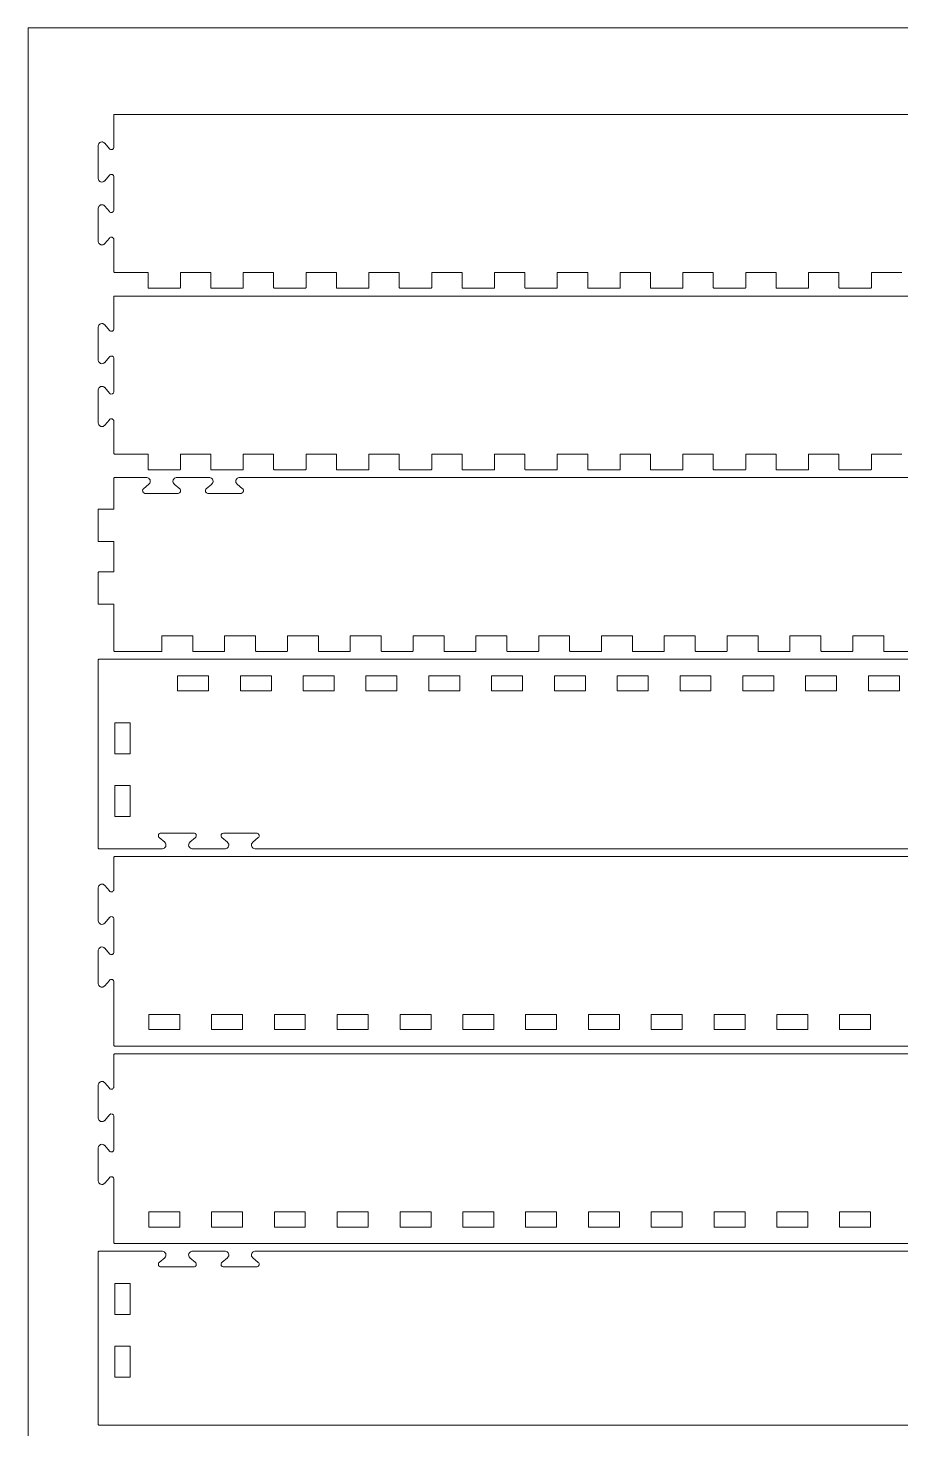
# Model space of a CAD drawing. Header units: millimetres. Extents: x -311 to 454, y -467 to 466.
# Drawn here: x -245.9 to -79.2, y 145 to 412.6 of the extents above; entities that cross this region are included whole.
import ezdxf

# ---------------------------------------------------------------- set-up
doc = ezdxf.new("R2010")
doc.units = ezdxf.units.MM
doc.header["$MEASUREMENT"] = 0
doc.layers.add('Layer 1', color=7, linetype='Continuous')

# ---------------------------------------------------------------- blocks, each defined once
blk = doc.blocks.new('block 210')
at = {"layer": 'Layer 1', "lineweight": 0}
for points in [[(-226.4, 145.72), (61.59, 145.72)], [(31.59, 178.91), (-196.4, 178.91), (-202.54, 178.91), (-202.6, 178.91), (-202.76, 178.88), (-202.92, 178.81), (-202.95, 178.79), (-202.98, 178.77), (-203.1, 178.64), (-203.19, 178.49), (-203.2, 178.45), (-203.22, 178.42), (-203.24, 178.24), (-203.23, 178.07), (-203.22, 178.03), (-203.21, 178), (-203.13, 177.84), (-203.02, 177.7), (-202.99, 177.68), (-201.94, 176.79), (-201.93, 176.78), (-201.85, 176.68), (-201.79, 176.57), (-201.78, 176.54), (-201.78, 176.52), (-201.79, 176.27), (-201.8, 176.24), (-201.81, 176.22), (-201.87, 176.11), (-201.96, 176.02), (-201.98, 176), (-202, 175.99), (-202.12, 175.94), (-202.23, 175.91), (-202.27, 175.91), (-208.54, 175.91), (-208.62, 175.91), (-208.81, 175.99), (-208.83, 176), (-208.85, 176.02), (-208.94, 176.11), (-209.01, 176.22), (-209.01, 176.24), (-209.02, 176.27), (-209.03, 176.52), (-209.03, 176.54), (-209.02, 176.57), (-208.97, 176.68), (-208.89, 176.78), (-208.87, 176.79), (-207.82, 177.68), (-207.79, 177.7), (-207.68, 177.84), (-207.6, 178), (-207.59, 178.03), (-207.58, 178.07), (-207.57, 178.24), (-207.6, 178.42), (-207.61, 178.45), (-207.62, 178.49), (-207.71, 178.64), (-207.84, 178.77), (-207.86, 178.79), (-207.89, 178.81), (-208.06, 178.88), (-208.21, 178.91), (-208.27, 178.91), (-214.54, 178.91), (-214.6, 178.91), (-214.76, 178.88), (-214.92, 178.81), (-214.95, 178.79), (-214.98, 178.77), (-215.1, 178.64), (-215.19, 178.49), (-215.2, 178.45), (-215.21, 178.42), (-215.24, 178.24), (-215.23, 178.07), (-215.22, 178.03), (-215.21, 178), (-215.14, 177.84), (-215.02, 177.7), (-214.99, 177.68), (-213.94, 176.79), (-213.93, 176.78), (-213.85, 176.68), (-213.79, 176.57), (-213.78, 176.54), (-213.78, 176.52), (-213.79, 176.27), (-213.8, 176.24), (-213.81, 176.22), (-213.87, 176.11), (-213.96, 176.02), (-213.98, 176), (-214, 175.99), (-214.12, 175.94), (-214.23, 175.91), (-214.27, 175.91), (-220.54, 175.91), (-220.58, 175.91), (-220.7, 175.94), (-220.81, 175.99), (-220.83, 176), (-220.85, 176.02), (-220.94, 176.11), (-221.01, 176.22), (-221.01, 176.24), (-221.02, 176.27), (-221.03, 176.52), (-221.03, 176.54), (-221.02, 176.57), (-220.97, 176.68), (-220.89, 176.78), (-220.86, 176.79), (-219.82, 177.68), (-219.79, 177.7), (-219.68, 177.84), (-219.6, 178), (-219.59, 178.03), (-219.58, 178.07), (-219.57, 178.24), (-219.6, 178.42), (-219.61, 178.45), (-219.62, 178.49), (-219.71, 178.64), (-219.84, 178.77), (-219.86, 178.79), (-219.89, 178.81), (-220.06, 178.88), (-220.21, 178.91), (-220.27, 178.91), (-226.4, 178.91), (-232.41, 178.91), (-232.42, 178.91), (-232.48, 178.88), (-232.51, 178.83), (-232.51, 178.81), (-232.51, 148.81), (-232.51, 145.81), (-232.51, 145.8), (-232.48, 145.74), (-232.42, 145.72), (-232.41, 145.72), (-226.4, 145.72)]]:
    blk.add_lwpolyline(points, dxfattribs=at)
blk = doc.blocks.new('block 213')
at = {"layer": 'Layer 1', "lineweight": 0}
blk.add_lwpolyline([(-229.36, 169.81), (-229.36, 172.77), (-226.44, 172.77), (-226.44, 166.85), (-229.36, 166.85), (-229.36, 169.81)], dxfattribs=at)
blk = doc.blocks.new('block 214')
at = {"layer": 'Layer 1', "lineweight": 0}
blk.add_lwpolyline([(-229.36, 157.82), (-229.36, 160.78), (-226.44, 160.78), (-226.44, 154.86), (-229.36, 154.86), (-229.36, 157.82)], dxfattribs=at)
blk = doc.blocks.new('block 215')
at = {"layer": 'Layer 1', "lineweight": 0}
blk.add_lwpolyline([(-219.91, 183.55), (-222.86, 183.55), (-222.86, 186.47), (-216.95, 186.47), (-216.95, 183.55), (-219.91, 183.55)], dxfattribs=at)
blk = doc.blocks.new('block 216')
at = {"layer": 'Layer 1', "lineweight": 0}
blk.add_lwpolyline([(-207.91, 183.55), (-210.86, 183.55), (-210.86, 186.47), (-204.94, 186.47), (-204.94, 183.55), (-207.91, 183.55)], dxfattribs=at)
blk = doc.blocks.new('block 217')
at = {"layer": 'Layer 1', "lineweight": 0}
blk.add_lwpolyline([(-195.9, 183.55), (-198.87, 183.55), (-198.87, 186.47), (-192.95, 186.47), (-192.95, 183.55), (-195.9, 183.55)], dxfattribs=at)
blk = doc.blocks.new('block 218')
at = {"layer": 'Layer 1', "lineweight": 0}
blk.add_lwpolyline([(-183.9, 183.55), (-186.86, 183.55), (-186.86, 186.47), (-180.95, 186.47), (-180.95, 183.55), (-183.9, 183.55)], dxfattribs=at)
blk = doc.blocks.new('block 219')
at = {"layer": 'Layer 1', "lineweight": 0}
blk.add_lwpolyline([(-171.91, 183.55), (-174.86, 183.55), (-174.86, 186.47), (-168.94, 186.47), (-168.94, 183.55), (-171.91, 183.55)], dxfattribs=at)
blk = doc.blocks.new('block 220')
at = {"layer": 'Layer 1', "lineweight": 0}
blk.add_lwpolyline([(-159.9, 183.55), (-162.86, 183.55), (-162.86, 186.47), (-156.94, 186.47), (-156.94, 183.55), (-159.9, 183.55)], dxfattribs=at)
blk = doc.blocks.new('block 221')
at = {"layer": 'Layer 1', "lineweight": 0}
blk.add_lwpolyline([(-147.91, 183.55), (-150.86, 183.55), (-150.86, 186.47), (-144.94, 186.47), (-144.94, 183.55), (-147.91, 183.55)], dxfattribs=at)
blk = doc.blocks.new('block 222')
at = {"layer": 'Layer 1', "lineweight": 0}
blk.add_lwpolyline([(-135.91, 183.55), (-138.87, 183.55), (-138.87, 186.47), (-132.94, 186.47), (-132.94, 183.55), (-135.91, 183.55)], dxfattribs=at)
blk = doc.blocks.new('block 223')
at = {"layer": 'Layer 1', "lineweight": 0}
blk.add_lwpolyline([(-123.9, 183.55), (-126.87, 183.55), (-126.87, 186.47), (-120.95, 186.47), (-120.95, 183.55), (-123.9, 183.55)], dxfattribs=at)
blk = doc.blocks.new('block 224')
at = {"layer": 'Layer 1', "lineweight": 0}
blk.add_lwpolyline([(-111.91, 183.55), (-114.87, 183.55), (-114.87, 186.47), (-108.95, 186.47), (-108.95, 183.55), (-111.91, 183.55)], dxfattribs=at)
blk = doc.blocks.new('block 225')
at = {"layer": 'Layer 1', "lineweight": 0}
blk.add_lwpolyline([(-99.91, 183.55), (-102.87, 183.55), (-102.87, 186.47), (-96.95, 186.47), (-96.95, 183.55), (-99.91, 183.55)], dxfattribs=at)
blk = doc.blocks.new('block 226')
at = {"layer": 'Layer 1', "lineweight": 0}
blk.add_lwpolyline([(-87.91, 183.55), (-90.87, 183.55), (-90.87, 186.47), (-84.95, 186.47), (-84.95, 183.55), (-87.91, 183.55)], dxfattribs=at)
blk = doc.blocks.new('block 240')
at = {"layer": 'Layer 1', "lineweight": 0}
for points in [[(-229.4, 180.41), (77.59, 180.41)], [(77.59, 216.61), (-229.4, 216.61), (-229.42, 216.61), (-229.48, 216.58), (-229.51, 216.53), (-229.51, 216.51), (-229.51, 210.37), (-229.51, 210.34), (-229.53, 210.22), (-229.58, 210.11), (-229.6, 210.09), (-229.61, 210.07), (-229.7, 209.98), (-229.81, 209.91), (-229.83, 209.9), (-229.86, 209.9), (-230.11, 209.89), (-230.13, 209.89), (-230.16, 209.9), (-230.27, 209.95), (-230.37, 210.03), (-230.39, 210.05), (-231.27, 211.1), (-231.29, 211.13), (-231.43, 211.24), (-231.59, 211.32), (-231.62, 211.33), (-231.66, 211.34), (-231.84, 211.35), (-232.01, 211.32), (-232.04, 211.31), (-232.08, 211.3), (-232.23, 211.21), (-232.36, 211.08), (-232.38, 211.05), (-232.4, 211.02), (-232.47, 210.86), (-232.51, 210.71), (-232.51, 210.65), (-232.51, 204.38), (-232.51, 204.32), (-232.47, 204.16), (-232.4, 204), (-232.38, 203.97), (-232.36, 203.94), (-232.23, 203.82), (-232.08, 203.73), (-232.04, 203.72), (-232.01, 203.7), (-231.84, 203.68), (-231.66, 203.69), (-231.62, 203.7), (-231.59, 203.71), (-231.43, 203.79), (-231.29, 203.9), (-231.27, 203.92), (-230.39, 204.97), (-230.37, 205), (-230.27, 205.07), (-230.16, 205.13), (-230.13, 205.14), (-230.11, 205.14), (-229.86, 205.13), (-229.83, 205.12), (-229.81, 205.11), (-229.7, 205.05), (-229.61, 204.96), (-229.6, 204.94), (-229.58, 204.92), (-229.53, 204.81), (-229.51, 204.69), (-229.51, 204.65), (-229.51, 198.37), (-229.51, 198.34), (-229.53, 198.23), (-229.58, 198.11), (-229.6, 198.09), (-229.61, 198.07), (-229.7, 197.98), (-229.81, 197.91), (-229.83, 197.91), (-229.86, 197.89), (-230.11, 197.89), (-230.13, 197.89), (-230.16, 197.9), (-230.27, 197.95), (-230.37, 198.03), (-230.39, 198.05), (-231.27, 199.1), (-231.29, 199.13), (-231.43, 199.24), (-231.59, 199.32), (-231.62, 199.33), (-231.66, 199.34), (-231.84, 199.35), (-232.01, 199.32), (-232.04, 199.31), (-232.08, 199.3), (-232.23, 199.21), (-232.36, 199.08), (-232.38, 199.06), (-232.4, 199.03), (-232.47, 198.86), (-232.51, 198.71), (-232.51, 198.65), (-232.51, 192.37), (-232.51, 192.32), (-232.47, 192.17), (-232.4, 192), (-232.38, 191.97), (-232.36, 191.94), (-232.23, 191.82), (-232.08, 191.73), (-232.04, 191.72), (-232.01, 191.71), (-231.84, 191.68), (-231.66, 191.69), (-231.62, 191.7), (-231.59, 191.71), (-231.43, 191.78), (-231.29, 191.9), (-231.27, 191.93), (-230.39, 192.97), (-230.37, 192.99), (-230.27, 193.08), (-230.16, 193.13), (-230.13, 193.14), (-230.11, 193.14), (-229.86, 193.13), (-229.83, 193.12), (-229.81, 193.11), (-229.7, 193.05), (-229.61, 192.96), (-229.6, 192.94), (-229.58, 192.92), (-229.53, 192.8), (-229.51, 192.69), (-229.51, 192.65), (-229.51, 186.51), (-229.51, 180.51), (-229.51, 180.5), (-229.48, 180.44), (-229.42, 180.41), (-229.4, 180.41)]]:
    blk.add_lwpolyline(points, dxfattribs=at)
blk = doc.blocks.new('block 241')
at = {"layer": 'Layer 1', "lineweight": 0}
blk.add_lwpolyline([(-219.91, 221.25), (-222.86, 221.25), (-222.86, 224.17), (-216.95, 224.17), (-216.95, 221.25), (-219.91, 221.25)], dxfattribs=at)
blk = doc.blocks.new('block 242')
at = {"layer": 'Layer 1', "lineweight": 0}
blk.add_lwpolyline([(-207.91, 221.25), (-210.86, 221.25), (-210.86, 224.17), (-204.94, 224.17), (-204.94, 221.25), (-207.91, 221.25)], dxfattribs=at)
blk = doc.blocks.new('block 243')
at = {"layer": 'Layer 1', "lineweight": 0}
blk.add_lwpolyline([(-195.9, 221.25), (-198.87, 221.25), (-198.87, 224.17), (-192.95, 224.17), (-192.95, 221.25), (-195.9, 221.25)], dxfattribs=at)
blk = doc.blocks.new('block 244')
at = {"layer": 'Layer 1', "lineweight": 0}
blk.add_lwpolyline([(-183.9, 221.25), (-186.86, 221.25), (-186.86, 224.17), (-180.95, 224.17), (-180.95, 221.25), (-183.9, 221.25)], dxfattribs=at)
blk = doc.blocks.new('block 245')
at = {"layer": 'Layer 1', "lineweight": 0}
blk.add_lwpolyline([(-171.91, 221.25), (-174.86, 221.25), (-174.86, 224.17), (-168.94, 224.17), (-168.94, 221.25), (-171.91, 221.25)], dxfattribs=at)
blk = doc.blocks.new('block 246')
at = {"layer": 'Layer 1', "lineweight": 0}
blk.add_lwpolyline([(-159.9, 221.25), (-162.86, 221.25), (-162.86, 224.17), (-156.94, 224.17), (-156.94, 221.25), (-159.9, 221.25)], dxfattribs=at)
blk = doc.blocks.new('block 247')
at = {"layer": 'Layer 1', "lineweight": 0}
blk.add_lwpolyline([(-147.91, 221.25), (-150.86, 221.25), (-150.86, 224.17), (-144.94, 224.17), (-144.94, 221.25), (-147.91, 221.25)], dxfattribs=at)
blk = doc.blocks.new('block 248')
at = {"layer": 'Layer 1', "lineweight": 0}
blk.add_lwpolyline([(-135.91, 221.25), (-138.87, 221.25), (-138.87, 224.17), (-132.94, 224.17), (-132.94, 221.25), (-135.91, 221.25)], dxfattribs=at)
blk = doc.blocks.new('block 249')
at = {"layer": 'Layer 1', "lineweight": 0}
blk.add_lwpolyline([(-123.9, 221.25), (-126.87, 221.25), (-126.87, 224.17), (-120.95, 224.17), (-120.95, 221.25), (-123.9, 221.25)], dxfattribs=at)
blk = doc.blocks.new('block 250')
at = {"layer": 'Layer 1', "lineweight": 0}
blk.add_lwpolyline([(-111.91, 221.25), (-114.87, 221.25), (-114.87, 224.17), (-108.95, 224.17), (-108.95, 221.25), (-111.91, 221.25)], dxfattribs=at)
blk = doc.blocks.new('block 251')
at = {"layer": 'Layer 1', "lineweight": 0}
blk.add_lwpolyline([(-99.91, 221.25), (-102.87, 221.25), (-102.87, 224.17), (-96.95, 224.17), (-96.95, 221.25), (-99.91, 221.25)], dxfattribs=at)
blk = doc.blocks.new('block 252')
at = {"layer": 'Layer 1', "lineweight": 0}
blk.add_lwpolyline([(-87.91, 221.25), (-90.87, 221.25), (-90.87, 224.17), (-84.95, 224.17), (-84.95, 221.25), (-87.91, 221.25)], dxfattribs=at)
blk = doc.blocks.new('block 266')
at = {"layer": 'Layer 1', "lineweight": 0}
for points in [[(-229.4, 218.12), (77.59, 218.12)], [(77.59, 254.31), (-229.4, 254.31), (-229.42, 254.31), (-229.48, 254.29), (-229.51, 254.23), (-229.51, 254.21), (-229.51, 248.07), (-229.51, 248.04), (-229.53, 247.93), (-229.58, 247.81), (-229.6, 247.79), (-229.61, 247.77), (-229.7, 247.68), (-229.81, 247.61), (-229.83, 247.6), (-229.86, 247.6), (-230.11, 247.58), (-230.13, 247.59), (-230.16, 247.6), (-230.27, 247.65), (-230.37, 247.73), (-230.39, 247.75), (-231.27, 248.8), (-231.29, 248.83), (-231.43, 248.94), (-231.59, 249.02), (-231.62, 249.03), (-231.66, 249.04), (-231.84, 249.05), (-232.01, 249.02), (-232.04, 249.01), (-232.08, 249), (-232.23, 248.91), (-232.36, 248.78), (-232.38, 248.75), (-232.4, 248.73), (-232.47, 248.56), (-232.51, 248.41), (-232.51, 248.35), (-232.51, 242.07), (-232.51, 242.02), (-232.47, 241.86), (-232.4, 241.7), (-232.38, 241.67), (-232.36, 241.64), (-232.23, 241.52), (-232.08, 241.43), (-232.04, 241.42), (-232.01, 241.41), (-231.84, 241.37), (-231.66, 241.39), (-231.62, 241.4), (-231.59, 241.41), (-231.43, 241.48), (-231.29, 241.6), (-231.27, 241.62), (-230.39, 242.67), (-230.37, 242.69), (-230.27, 242.77), (-230.16, 242.83), (-230.13, 242.83), (-230.11, 242.84), (-229.86, 242.83), (-229.83, 242.82), (-229.81, 242.81), (-229.7, 242.75), (-229.61, 242.66), (-229.6, 242.64), (-229.58, 242.62), (-229.53, 242.5), (-229.51, 242.39), (-229.51, 242.35), (-229.51, 236.08), (-229.51, 236.04), (-229.53, 235.92), (-229.58, 235.81), (-229.6, 235.79), (-229.61, 235.77), (-229.7, 235.68), (-229.81, 235.61), (-229.83, 235.6), (-229.86, 235.6), (-230.11, 235.59), (-230.13, 235.59), (-230.16, 235.6), (-230.27, 235.65), (-230.37, 235.73), (-230.39, 235.75), (-231.27, 236.8), (-231.29, 236.83), (-231.43, 236.94), (-231.59, 237.02), (-231.62, 237.03), (-231.66, 237.04), (-231.84, 237.05), (-232.01, 237.02), (-232.04, 237.01), (-232.08, 237), (-232.23, 236.91), (-232.36, 236.78), (-232.38, 236.75), (-232.4, 236.72), (-232.47, 236.56), (-232.51, 236.41), (-232.51, 236.35), (-232.51, 230.07), (-232.51, 230.02), (-232.47, 229.86), (-232.4, 229.7), (-232.38, 229.67), (-232.36, 229.64), (-232.23, 229.52), (-232.08, 229.43), (-232.04, 229.42), (-232.01, 229.4), (-231.84, 229.38), (-231.66, 229.39), (-231.62, 229.4), (-231.59, 229.41), (-231.43, 229.49), (-231.29, 229.6), (-231.27, 229.62), (-230.39, 230.67), (-230.37, 230.7), (-230.27, 230.77), (-230.16, 230.83), (-230.13, 230.83), (-230.11, 230.84), (-229.86, 230.83), (-229.83, 230.82), (-229.81, 230.82), (-229.7, 230.75), (-229.61, 230.66), (-229.6, 230.64), (-229.58, 230.62), (-229.53, 230.5), (-229.51, 230.39), (-229.51, 230.35), (-229.51, 224.21), (-229.51, 218.21), (-229.51, 218.2), (-229.48, 218.14), (-229.42, 218.12), (-229.4, 218.12)]]:
    blk.add_lwpolyline(points, dxfattribs=at)
blk = doc.blocks.new('block 267')
at = {"layer": 'Layer 1', "lineweight": 0}
for points in [[(-226.4, 255.81), (-220.27, 255.81), (-220.21, 255.81), (-220.06, 255.85), (-219.89, 255.92), (-219.86, 255.94), (-219.84, 255.96), (-219.71, 256.09), (-219.62, 256.24), (-219.61, 256.28), (-219.6, 256.31), (-219.57, 256.48), (-219.58, 256.66), (-219.59, 256.7), (-219.6, 256.73), (-219.68, 256.89), (-219.79, 257.03), (-219.82, 257.05), (-220.86, 257.93), (-220.89, 257.95), (-220.97, 258.05), (-221.02, 258.16), (-221.03, 258.18), (-221.03, 258.21), (-221.02, 258.46), (-221.01, 258.48), (-221.01, 258.51), (-220.94, 258.62), (-220.85, 258.71), (-220.83, 258.72), (-220.81, 258.74), (-220.7, 258.79), (-220.58, 258.81), (-220.54, 258.81), (-214.27, 258.81), (-214.23, 258.81), (-214.12, 258.79), (-214, 258.74), (-213.98, 258.72), (-213.96, 258.71), (-213.87, 258.62), (-213.81, 258.51), (-213.8, 258.48), (-213.79, 258.46), (-213.78, 258.21), (-213.78, 258.18), (-213.79, 258.16), (-213.85, 258.05), (-213.93, 257.95), (-213.94, 257.93), (-214.99, 257.05), (-215.02, 257.03), (-215.14, 256.89), (-215.21, 256.73), (-215.22, 256.7), (-215.23, 256.66), (-215.24, 256.48), (-215.21, 256.31), (-215.2, 256.28), (-215.19, 256.24), (-215.1, 256.09), (-214.98, 255.96), (-214.95, 255.94), (-214.92, 255.92), (-214.76, 255.85), (-214.6, 255.81), (-214.54, 255.81), (-208.27, 255.81), (-208.21, 255.81), (-208.06, 255.85), (-207.89, 255.92), (-207.86, 255.94), (-207.84, 255.96), (-207.71, 256.09), (-207.62, 256.24), (-207.61, 256.28), (-207.6, 256.31), (-207.57, 256.48), (-207.58, 256.66), (-207.59, 256.7), (-207.6, 256.73), (-207.68, 256.89), (-207.79, 257.03), (-207.82, 257.05), (-208.87, 257.93), (-208.89, 257.95), (-208.97, 258.05), (-209.02, 258.16), (-209.03, 258.18), (-209.03, 258.21), (-209.02, 258.46), (-209.01, 258.48), (-209.01, 258.51), (-208.94, 258.62), (-208.85, 258.71), (-208.83, 258.72), (-208.81, 258.74), (-208.61, 258.81), (-208.54, 258.81), (-202.27, 258.81), (-202.23, 258.81), (-202.12, 258.79), (-202, 258.74), (-201.98, 258.72), (-201.96, 258.71), (-201.87, 258.62), (-201.81, 258.51), (-201.8, 258.48), (-201.79, 258.46), (-201.78, 258.21), (-201.78, 258.18), (-201.79, 258.16), (-201.85, 258.05), (-201.93, 257.95), (-201.94, 257.93), (-202.99, 257.05), (-203.02, 257.03), (-203.13, 256.89), (-203.21, 256.73), (-203.22, 256.7), (-203.23, 256.66), (-203.24, 256.48), (-203.22, 256.31), (-203.2, 256.28), (-203.19, 256.24), (-203.1, 256.09), (-202.98, 255.96), (-202.95, 255.94), (-202.92, 255.92), (-202.76, 255.85), (-202.6, 255.81), (-202.54, 255.81), (-196.4, 255.81), (31.59, 255.81)], [(61.59, 292.01), (-226.4, 292.01), (-232.41, 292.01), (-232.42, 292.01), (-232.48, 291.98), (-232.51, 291.93), (-232.51, 291.91), (-232.51, 285.91), (-232.51, 255.91), (-232.51, 255.9), (-232.48, 255.84), (-232.42, 255.81), (-232.41, 255.81), (-226.4, 255.81)]]:
    blk.add_lwpolyline(points, dxfattribs=at)
blk = doc.blocks.new('block 281')
at = {"layer": 'Layer 1', "lineweight": 0}
blk.add_lwpolyline([(-82.41, 288.87), (-79.45, 288.87), (-79.45, 285.95), (-85.37, 285.95), (-85.37, 288.87), (-82.41, 288.87)], dxfattribs=at)
blk = doc.blocks.new('block 282')
at = {"layer": 'Layer 1', "lineweight": 0}
blk.add_lwpolyline([(-94.41, 288.87), (-91.45, 288.87), (-91.45, 285.95), (-97.37, 285.95), (-97.37, 288.87), (-94.41, 288.87)], dxfattribs=at)
blk = doc.blocks.new('block 283')
at = {"layer": 'Layer 1', "lineweight": 0}
blk.add_lwpolyline([(-106.41, 288.87), (-103.45, 288.87), (-103.45, 285.95), (-109.37, 285.95), (-109.37, 288.87), (-106.41, 288.87)], dxfattribs=at)
blk = doc.blocks.new('block 284')
at = {"layer": 'Layer 1', "lineweight": 0}
blk.add_lwpolyline([(-118.41, 288.87), (-115.45, 288.87), (-115.45, 285.95), (-121.37, 285.95), (-121.37, 288.87), (-118.41, 288.87)], dxfattribs=at)
blk = doc.blocks.new('block 285')
at = {"layer": 'Layer 1', "lineweight": 0}
blk.add_lwpolyline([(-130.41, 288.87), (-127.45, 288.87), (-127.45, 285.95), (-133.37, 285.95), (-133.37, 288.87), (-130.41, 288.87)], dxfattribs=at)
blk = doc.blocks.new('block 286')
at = {"layer": 'Layer 1', "lineweight": 0}
blk.add_lwpolyline([(-142.41, 288.87), (-139.45, 288.87), (-139.45, 285.95), (-145.37, 285.95), (-145.37, 288.87), (-142.41, 288.87)], dxfattribs=at)
blk = doc.blocks.new('block 287')
at = {"layer": 'Layer 1', "lineweight": 0}
blk.add_lwpolyline([(-154.4, 288.87), (-151.44, 288.87), (-151.44, 285.95), (-157.36, 285.95), (-157.36, 288.87), (-154.4, 288.87)], dxfattribs=at)
blk = doc.blocks.new('block 288')
at = {"layer": 'Layer 1', "lineweight": 0}
blk.add_lwpolyline([(-166.4, 288.87), (-163.44, 288.87), (-163.44, 285.95), (-169.36, 285.95), (-169.36, 288.87), (-166.4, 288.87)], dxfattribs=at)
blk = doc.blocks.new('block 289')
at = {"layer": 'Layer 1', "lineweight": 0}
blk.add_lwpolyline([(-178.4, 288.87), (-175.44, 288.87), (-175.44, 285.95), (-181.36, 285.95), (-181.36, 288.87), (-178.4, 288.87)], dxfattribs=at)
blk = doc.blocks.new('block 290')
at = {"layer": 'Layer 1', "lineweight": 0}
blk.add_lwpolyline([(-190.4, 288.87), (-187.44, 288.87), (-187.44, 285.95), (-193.36, 285.95), (-193.36, 288.87), (-190.4, 288.87)], dxfattribs=at)
blk = doc.blocks.new('block 291')
at = {"layer": 'Layer 1', "lineweight": 0}
blk.add_lwpolyline([(-202.4, 288.87), (-199.44, 288.87), (-199.44, 285.95), (-205.36, 285.95), (-205.36, 288.87), (-202.4, 288.87)], dxfattribs=at)
blk = doc.blocks.new('block 292')
at = {"layer": 'Layer 1', "lineweight": 0}
blk.add_lwpolyline([(-214.4, 288.87), (-211.44, 288.87), (-211.44, 285.95), (-217.36, 285.95), (-217.36, 288.87), (-214.4, 288.87)], dxfattribs=at)
blk = doc.blocks.new('block 293')
at = {"layer": 'Layer 1', "lineweight": 0}
blk.add_lwpolyline([(-229.36, 276.91), (-229.36, 279.87), (-226.44, 279.87), (-226.44, 273.95), (-229.36, 273.95), (-229.36, 276.91)], dxfattribs=at)
blk = doc.blocks.new('block 294')
at = {"layer": 'Layer 1', "lineweight": 0}
blk.add_lwpolyline([(-229.36, 264.92), (-229.36, 267.88), (-226.44, 267.88), (-226.44, 261.96), (-229.36, 261.96), (-229.36, 264.92)], dxfattribs=at)
blk = doc.blocks.new('block 295')
at = {"layer": 'Layer 1', "lineweight": 0}
for points in [[(-229.4, 293.51), (-220.47, 293.51), (-220.45, 293.51), (-220.39, 293.54), (-220.36, 293.59), (-220.36, 293.61), (-220.36, 296.51), (-214.44, 296.51), (-214.44, 293.61), (-214.44, 293.59), (-214.42, 293.54), (-214.36, 293.51), (-214.35, 293.51), (-208.47, 293.51), (-208.45, 293.51), (-208.39, 293.54), (-208.36, 293.59), (-208.36, 293.61), (-208.36, 296.51), (-202.44, 296.51), (-202.44, 293.61), (-202.44, 293.59), (-202.42, 293.54), (-202.36, 293.51), (-202.35, 293.51), (-196.47, 293.51), (-196.45, 293.51), (-196.4, 293.54), (-196.36, 293.59), (-196.36, 293.61), (-196.36, 296.51), (-190.44, 296.51), (-190.44, 293.61), (-190.44, 293.59), (-190.42, 293.54), (-190.36, 293.51), (-190.35, 293.51), (-184.47, 293.51), (-184.45, 293.51), (-184.4, 293.54), (-184.36, 293.59), (-184.36, 293.61), (-184.36, 296.51), (-178.44, 296.51), (-178.44, 293.61), (-178.44, 293.59), (-178.42, 293.54), (-178.36, 293.51), (-178.35, 293.51), (-172.47, 293.51), (-172.45, 293.51), (-172.4, 293.54), (-172.36, 293.59), (-172.36, 293.61), (-172.36, 296.51), (-166.44, 296.51), (-166.44, 293.61), (-166.44, 293.59), (-166.42, 293.54), (-166.36, 293.51), (-166.35, 293.51), (-160.47, 293.51), (-160.45, 293.51), (-160.4, 293.54), (-160.36, 293.59), (-160.36, 293.61), (-160.36, 296.51), (-154.44, 296.51), (-154.44, 293.61), (-154.44, 293.59), (-154.42, 293.54), (-154.36, 293.51), (-154.35, 293.51), (-148.47, 293.51), (-148.45, 293.51), (-148.4, 293.54), (-148.37, 293.59), (-148.37, 293.61), (-148.37, 296.51), (-142.45, 296.51), (-142.45, 293.61), (-142.45, 293.59), (-142.42, 293.54), (-142.36, 293.51), (-142.35, 293.51), (-136.47, 293.51), (-136.45, 293.51), (-136.4, 293.54), (-136.37, 293.59), (-136.37, 293.61), (-136.37, 296.51), (-130.45, 296.51), (-130.45, 293.61), (-130.45, 293.59), (-130.42, 293.54), (-130.36, 293.51), (-130.35, 293.51), (-124.47, 293.51), (-124.45, 293.51), (-124.4, 293.54), (-124.37, 293.59), (-124.37, 293.61), (-124.37, 296.51), (-118.45, 296.51), (-118.45, 293.61), (-118.45, 293.59), (-118.42, 293.54), (-118.36, 293.51), (-118.35, 293.51), (-112.47, 293.51), (-112.45, 293.51), (-112.4, 293.54), (-112.37, 293.59), (-112.37, 293.61), (-112.37, 296.51), (-106.45, 296.51), (-106.45, 293.61), (-106.45, 293.59), (-106.42, 293.54), (-106.36, 293.51), (-106.34, 293.51), (-100.47, 293.51), (-100.45, 293.51), (-100.4, 293.54), (-100.37, 293.59), (-100.37, 293.61), (-100.37, 296.51), (-94.45, 296.51), (-94.45, 293.61), (-94.45, 293.59), (-94.42, 293.54), (-94.36, 293.51), (-94.34, 293.51), (-88.47, 293.51), (-88.45, 293.51), (-88.4, 293.54), (-88.37, 293.59), (-88.37, 293.61), (-88.37, 296.51), (-82.45, 296.51), (-82.45, 293.61), (-82.45, 293.59), (-82.42, 293.54), (-82.36, 293.51), (-82.35, 293.51), (-76.47, 293.51)], [(28.59, 326.71), (-199.4, 326.71), (-205.54, 326.71), (-205.6, 326.71), (-205.76, 326.68), (-205.92, 326.6), (-205.95, 326.58), (-205.98, 326.56), (-206.1, 326.44), (-206.19, 326.28), (-206.2, 326.25), (-206.22, 326.22), (-206.24, 326.04), (-206.23, 325.86), (-206.22, 325.83), (-206.21, 325.79), (-206.13, 325.64), (-206.02, 325.5), (-205.99, 325.47), (-204.94, 324.59), (-204.92, 324.58), (-204.85, 324.48), (-204.79, 324.37), (-204.78, 324.34), (-204.78, 324.32), (-204.79, 324.07), (-204.8, 324.04), (-204.81, 324.02), (-204.87, 323.91), (-204.96, 323.81), (-204.98, 323.8), (-205, 323.79), (-205.12, 323.73), (-205.23, 323.71), (-205.27, 323.71), (-211.54, 323.71), (-211.58, 323.71), (-211.7, 323.73), (-211.81, 323.79), (-211.83, 323.8), (-211.85, 323.81), (-211.94, 323.91), (-212.01, 324.02), (-212.01, 324.04), (-212.02, 324.07), (-212.03, 324.32), (-212.03, 324.34), (-212.02, 324.37), (-211.97, 324.48), (-211.89, 324.58), (-211.87, 324.59), (-210.82, 325.47), (-210.79, 325.5), (-210.68, 325.64), (-210.6, 325.79), (-210.59, 325.83), (-210.58, 325.86), (-210.57, 326.04), (-210.6, 326.22), (-210.61, 326.25), (-210.62, 326.28), (-210.71, 326.44), (-210.84, 326.56), (-210.86, 326.58), (-210.89, 326.6), (-211.06, 326.68), (-211.21, 326.71), (-211.27, 326.71), (-217.54, 326.71), (-217.6, 326.71), (-217.76, 326.68), (-217.92, 326.6), (-217.95, 326.58), (-217.98, 326.56), (-218.1, 326.44), (-218.19, 326.28), (-218.2, 326.25), (-218.21, 326.22), (-218.24, 326.04), (-218.23, 325.86), (-218.22, 325.83), (-218.21, 325.79), (-218.13, 325.64), (-218.02, 325.5), (-217.99, 325.47), (-216.94, 324.59), (-216.93, 324.58), (-216.85, 324.48), (-216.79, 324.37), (-216.78, 324.34), (-216.78, 324.32), (-216.79, 324.07), (-216.8, 324.04), (-216.81, 324.02), (-216.87, 323.91), (-216.96, 323.81), (-216.98, 323.8), (-217, 323.79), (-217.12, 323.73), (-217.23, 323.71), (-217.27, 323.71), (-223.54, 323.71), (-223.58, 323.71), (-223.7, 323.73), (-223.81, 323.79), (-223.83, 323.8), (-223.85, 323.81), (-223.94, 323.91), (-224.01, 324.02), (-224.01, 324.04), (-224.02, 324.07), (-224.03, 324.32), (-224.03, 324.34), (-224.02, 324.37), (-223.97, 324.48), (-223.89, 324.58), (-223.87, 324.59), (-222.82, 325.47), (-222.79, 325.5), (-222.68, 325.64), (-222.6, 325.79), (-222.59, 325.83), (-222.58, 325.86), (-222.57, 326.04), (-222.6, 326.22), (-222.61, 326.25), (-222.62, 326.28), (-222.71, 326.44), (-222.84, 326.56), (-222.86, 326.58), (-222.89, 326.6), (-223.06, 326.68), (-223.21, 326.71), (-223.27, 326.71), (-229.4, 326.71), (-229.42, 326.71), (-229.48, 326.68), (-229.51, 326.63), (-229.51, 326.61), (-229.51, 320.71), (-232.41, 320.71), (-232.42, 320.71), (-232.48, 320.68), (-232.51, 320.63), (-232.51, 320.61), (-232.51, 314.61), (-232.51, 314.59), (-232.48, 314.54), (-232.42, 314.51), (-232.41, 314.51), (-229.51, 314.51), (-229.51, 308.71), (-232.41, 308.71), (-232.42, 308.71), (-232.48, 308.68), (-232.51, 308.63), (-232.51, 308.61), (-232.51, 302.61), (-232.51, 302.59), (-232.48, 302.54), (-232.42, 302.51), (-232.41, 302.51), (-229.51, 302.51), (-229.51, 296.61), (-229.51, 293.61), (-229.51, 293.59), (-229.48, 293.54), (-229.42, 293.51), (-229.4, 293.51)]]:
    blk.add_lwpolyline(points, dxfattribs=at)
blk = doc.blocks.new('block 296')
at = {"layer": 'Layer 1', "lineweight": 0}
for points in [[(-229.4, 331.21), (-223, 331.21), (-223, 328.31), (-223, 328.29), (-222.98, 328.24), (-222.92, 328.21), (-222.91, 328.21), (-216.91, 328.21), (-216.89, 328.21), (-216.84, 328.24), (-216.81, 328.29), (-216.81, 328.31), (-216.81, 331.21), (-211.01, 331.21), (-211.01, 328.31), (-211.01, 328.29), (-210.98, 328.24), (-210.92, 328.21), (-210.91, 328.21), (-204.91, 328.21), (-204.89, 328.21), (-204.84, 328.24), (-204.81, 328.29), (-204.81, 328.31), (-204.81, 331.21), (-199, 331.21), (-199, 328.31), (-199, 328.29), (-198.98, 328.24), (-198.92, 328.21), (-198.9, 328.21), (-192.9, 328.21), (-192.89, 328.21), (-192.84, 328.24), (-192.81, 328.29), (-192.81, 328.31), (-192.81, 331.21), (-187.01, 331.21), (-187.01, 328.31), (-187.01, 328.29), (-186.98, 328.24), (-186.92, 328.21), (-186.9, 328.21), (-180.9, 328.21), (-180.89, 328.21), (-180.83, 328.24), (-180.81, 328.29), (-180.81, 328.31), (-180.81, 331.21), (-175.01, 331.21), (-175.01, 328.31), (-175.01, 328.29), (-174.98, 328.24), (-174.92, 328.21), (-174.91, 328.21), (-168.91, 328.21), (-168.89, 328.21), (-168.84, 328.24), (-168.81, 328.29), (-168.81, 328.31), (-168.81, 331.21), (-163.01, 331.21), (-163.01, 328.31), (-163.01, 328.29), (-162.98, 328.24), (-162.92, 328.21), (-162.9, 328.21), (-156.9, 328.21), (-156.89, 328.21), (-156.83, 328.24), (-156.81, 328.29), (-156.81, 328.31), (-156.81, 331.21), (-151.01, 331.21), (-151.01, 328.31), (-151.01, 328.29), (-150.98, 328.24), (-150.92, 328.21), (-150.91, 328.21), (-144.91, 328.21), (-144.89, 328.21), (-144.83, 328.24), (-144.81, 328.29), (-144.81, 328.31), (-144.81, 331.21), (-139.01, 331.21), (-139.01, 328.31), (-139.01, 328.29), (-138.98, 328.24), (-138.92, 328.21), (-138.91, 328.21), (-132.91, 328.21), (-132.89, 328.21), (-132.83, 328.24), (-132.81, 328.29), (-132.81, 328.31), (-132.81, 331.21), (-127.01, 331.21), (-127.01, 328.31), (-127.01, 328.29), (-126.98, 328.24), (-126.92, 328.21), (-126.9, 328.21), (-120.91, 328.21), (-120.89, 328.21), (-120.83, 328.24), (-120.81, 328.29), (-120.81, 328.31), (-120.81, 331.21), (-115.01, 331.21), (-115.01, 328.31), (-115.01, 328.29), (-114.98, 328.24), (-114.92, 328.21), (-114.91, 328.21), (-108.91, 328.21), (-108.89, 328.21), (-108.83, 328.24), (-108.81, 328.29), (-108.81, 328.31), (-108.81, 331.21), (-103.01, 331.21), (-103.01, 328.31), (-103.01, 328.29), (-102.98, 328.24), (-102.92, 328.21), (-102.91, 328.21), (-96.91, 328.21), (-96.89, 328.21), (-96.83, 328.24), (-96.81, 328.29), (-96.81, 328.31), (-96.81, 331.21), (-91.01, 331.21), (-91.01, 328.31), (-91.01, 328.29), (-90.98, 328.24), (-90.92, 328.21), (-90.91, 328.21), (-84.91, 328.21), (-84.89, 328.21), (-84.83, 328.24), (-84.81, 328.29), (-84.81, 328.31), (-84.81, 331.21), (-79.01, 331.21)], [(77.59, 361.41), (-229.4, 361.41), (-229.42, 361.41), (-229.48, 361.38), (-229.51, 361.33), (-229.51, 361.31), (-229.51, 355.17), (-229.51, 355.13), (-229.53, 355.02), (-229.58, 354.91), (-229.6, 354.88), (-229.61, 354.86), (-229.7, 354.77), (-229.81, 354.71), (-229.83, 354.7), (-229.86, 354.69), (-230.11, 354.68), (-230.13, 354.69), (-230.16, 354.69), (-230.27, 354.75), (-230.37, 354.83), (-230.39, 354.85), (-231.27, 355.9), (-231.29, 355.93), (-231.43, 356.04), (-231.59, 356.12), (-231.62, 356.13), (-231.66, 356.14), (-231.84, 356.15), (-232.01, 356.12), (-232.04, 356.11), (-232.08, 356.09), (-232.23, 356.01), (-232.36, 355.88), (-232.38, 355.85), (-232.4, 355.82), (-232.47, 355.66), (-232.51, 355.5), (-232.51, 355.45), (-232.51, 349.17), (-232.51, 349.12), (-232.47, 348.96), (-232.4, 348.8), (-232.38, 348.77), (-232.36, 348.74), (-232.23, 348.62), (-232.08, 348.53), (-232.04, 348.51), (-232.01, 348.5), (-231.84, 348.47), (-231.66, 348.49), (-231.62, 348.5), (-231.59, 348.51), (-231.43, 348.58), (-231.29, 348.69), (-231.27, 348.72), (-230.39, 349.77), (-230.37, 349.79), (-230.27, 349.87), (-230.16, 349.92), (-230.13, 349.93), (-230.11, 349.94), (-229.86, 349.93), (-229.83, 349.92), (-229.81, 349.91), (-229.7, 349.85), (-229.61, 349.76), (-229.6, 349.74), (-229.58, 349.72), (-229.53, 349.6), (-229.51, 349.49), (-229.51, 349.45), (-229.51, 343.17), (-229.51, 343.13), (-229.53, 343.02), (-229.58, 342.91), (-229.6, 342.88), (-229.61, 342.86), (-229.7, 342.77), (-229.81, 342.71), (-229.83, 342.7), (-229.86, 342.69), (-230.11, 342.68), (-230.13, 342.69), (-230.16, 342.7), (-230.27, 342.75), (-230.37, 342.83), (-230.39, 342.85), (-231.27, 343.9), (-231.29, 343.93), (-231.43, 344.04), (-231.59, 344.12), (-231.62, 344.12), (-231.66, 344.14), (-231.84, 344.15), (-232.01, 344.12), (-232.04, 344.11), (-232.08, 344.1), (-232.23, 344), (-232.36, 343.88), (-232.38, 343.85), (-232.4, 343.82), (-232.47, 343.66), (-232.51, 343.5), (-232.51, 343.45), (-232.51, 337.17), (-232.51, 337.12), (-232.47, 336.96), (-232.4, 336.8), (-232.38, 336.77), (-232.36, 336.74), (-232.23, 336.62), (-232.08, 336.53), (-232.04, 336.51), (-232.01, 336.5), (-231.84, 336.47), (-231.66, 336.49), (-231.62, 336.49), (-231.59, 336.5), (-231.43, 336.58), (-231.29, 336.69), (-231.27, 336.72), (-230.39, 337.77), (-230.37, 337.79), (-230.27, 337.87), (-230.16, 337.93), (-230.13, 337.93), (-230.11, 337.94), (-229.86, 337.93), (-229.83, 337.92), (-229.81, 337.91), (-229.7, 337.84), (-229.61, 337.76), (-229.6, 337.74), (-229.58, 337.71), (-229.53, 337.6), (-229.51, 337.49), (-229.51, 337.45), (-229.51, 331.31), (-229.51, 331.29), (-229.48, 331.24), (-229.42, 331.21), (-229.4, 331.21)]]:
    blk.add_lwpolyline(points, dxfattribs=at)
blk = doc.blocks.new('block 297')
at = {"layer": 'Layer 1', "lineweight": 0}
for points in [[(-229.4, 365.91), (-223, 365.91), (-223, 363.01), (-223, 362.99), (-222.98, 362.94), (-222.92, 362.91), (-222.91, 362.91), (-216.91, 362.91), (-216.89, 362.91), (-216.84, 362.94), (-216.81, 362.99), (-216.81, 363.01), (-216.81, 365.91), (-211.01, 365.91), (-211.01, 363.01), (-211.01, 362.99), (-210.98, 362.94), (-210.92, 362.91), (-210.91, 362.91), (-204.91, 362.91), (-204.89, 362.91), (-204.84, 362.94), (-204.81, 362.99), (-204.81, 363.01), (-204.81, 365.91), (-199, 365.91), (-199, 363.01), (-199, 362.99), (-198.98, 362.94), (-198.92, 362.91), (-198.9, 362.91), (-192.9, 362.91), (-192.89, 362.91), (-192.84, 362.94), (-192.81, 362.99), (-192.81, 363.01), (-192.81, 365.91), (-187.01, 365.91), (-187.01, 363.01), (-187.01, 362.99), (-186.98, 362.94), (-186.92, 362.91), (-186.9, 362.91), (-180.9, 362.91), (-180.89, 362.91), (-180.83, 362.94), (-180.81, 362.99), (-180.81, 363.01), (-180.81, 365.91), (-175.01, 365.91), (-175.01, 363.01), (-175.01, 362.99), (-174.98, 362.94), (-174.92, 362.91), (-174.91, 362.91), (-168.91, 362.91), (-168.89, 362.91), (-168.84, 362.94), (-168.81, 362.99), (-168.81, 363.01), (-168.81, 365.91), (-163.01, 365.91), (-163.01, 363.01), (-163.01, 362.99), (-162.98, 362.94), (-162.92, 362.91), (-162.9, 362.91), (-156.9, 362.91), (-156.89, 362.91), (-156.83, 362.94), (-156.81, 362.99), (-156.81, 363.01), (-156.81, 365.91), (-151.01, 365.91), (-151.01, 363.01), (-151.01, 362.99), (-150.98, 362.94), (-150.92, 362.91), (-150.91, 362.91), (-144.91, 362.91), (-144.89, 362.91), (-144.83, 362.94), (-144.81, 362.99), (-144.81, 363.01), (-144.81, 365.91), (-139.01, 365.91), (-139.01, 363.01), (-139.01, 362.99), (-138.98, 362.94), (-138.92, 362.91), (-138.91, 362.91), (-132.91, 362.91), (-132.89, 362.91), (-132.83, 362.94), (-132.81, 362.99), (-132.81, 363.01), (-132.81, 365.91), (-127.01, 365.91), (-127.01, 363.01), (-127.01, 362.99), (-126.98, 362.94), (-126.92, 362.91), (-126.9, 362.91), (-120.91, 362.91), (-120.89, 362.91), (-120.83, 362.94), (-120.81, 362.99), (-120.81, 363.01), (-120.81, 365.91), (-115.01, 365.91), (-115.01, 363.01), (-115.01, 362.99), (-114.98, 362.94), (-114.92, 362.91), (-114.91, 362.91), (-108.91, 362.91), (-108.89, 362.91), (-108.83, 362.94), (-108.81, 362.99), (-108.81, 363.01), (-108.81, 365.91), (-103.01, 365.91), (-103.01, 363.01), (-103.01, 362.99), (-102.98, 362.94), (-102.92, 362.91), (-102.91, 362.91), (-96.91, 362.91), (-96.89, 362.91), (-96.83, 362.94), (-96.81, 362.99), (-96.81, 363.01), (-96.81, 365.91), (-91.01, 365.91), (-91.01, 363.01), (-91.01, 362.99), (-90.98, 362.94), (-90.92, 362.91), (-90.91, 362.91), (-84.91, 362.91), (-84.89, 362.91), (-84.83, 362.94), (-84.81, 362.99), (-84.81, 363.01), (-84.81, 365.91), (-79.01, 365.91)], [(77.59, 396.11), (-229.4, 396.11), (-229.42, 396.11), (-229.48, 396.08), (-229.51, 396.03), (-229.51, 396.01), (-229.51, 389.87), (-229.51, 389.83), (-229.53, 389.72), (-229.58, 389.6), (-229.6, 389.58), (-229.61, 389.56), (-229.7, 389.47), (-229.81, 389.41), (-229.83, 389.4), (-229.86, 389.39), (-230.11, 389.38), (-230.13, 389.39), (-230.16, 389.4), (-230.27, 389.45), (-230.37, 389.53), (-230.39, 389.55), (-231.27, 390.6), (-231.29, 390.63), (-231.43, 390.74), (-231.59, 390.82), (-231.62, 390.83), (-231.66, 390.84), (-231.84, 390.85), (-232.01, 390.82), (-232.04, 390.81), (-232.08, 390.8), (-232.23, 390.71), (-232.36, 390.58), (-232.38, 390.55), (-232.4, 390.52), (-232.47, 390.36), (-232.51, 390.2), (-232.51, 390.15), (-232.51, 383.87), (-232.51, 383.82), (-232.47, 383.66), (-232.4, 383.5), (-232.38, 383.47), (-232.36, 383.44), (-232.23, 383.31), (-232.08, 383.23), (-232.04, 383.21), (-232.01, 383.2), (-231.84, 383.17), (-231.66, 383.19), (-231.62, 383.19), (-231.59, 383.21), (-231.43, 383.28), (-231.29, 383.4), (-231.27, 383.42), (-230.39, 384.47), (-230.37, 384.49), (-230.27, 384.57), (-230.16, 384.63), (-230.13, 384.63), (-230.11, 384.64), (-229.86, 384.63), (-229.83, 384.62), (-229.81, 384.61), (-229.7, 384.55), (-229.61, 384.46), (-229.6, 384.44), (-229.58, 384.42), (-229.53, 384.3), (-229.51, 384.19), (-229.51, 384.15), (-229.51, 377.87), (-229.51, 377.83), (-229.53, 377.72), (-229.58, 377.61), (-229.6, 377.59), (-229.61, 377.56), (-229.7, 377.48), (-229.81, 377.41), (-229.83, 377.4), (-229.86, 377.39), (-230.11, 377.38), (-230.13, 377.39), (-230.16, 377.39), (-230.27, 377.45), (-230.37, 377.53), (-230.39, 377.55), (-231.27, 378.6), (-231.29, 378.63), (-231.43, 378.74), (-231.59, 378.82), (-231.62, 378.83), (-231.66, 378.83), (-231.84, 378.85), (-232.01, 378.82), (-232.04, 378.81), (-232.08, 378.8), (-232.23, 378.71), (-232.36, 378.58), (-232.38, 378.55), (-232.4, 378.52), (-232.47, 378.36), (-232.51, 378.2), (-232.51, 378.15), (-232.51, 371.87), (-232.51, 371.82), (-232.47, 371.66), (-232.4, 371.5), (-232.38, 371.47), (-232.36, 371.44), (-232.23, 371.32), (-232.08, 371.22), (-232.04, 371.21), (-232.01, 371.2), (-231.84, 371.17), (-231.66, 371.19), (-231.62, 371.19), (-231.59, 371.2), (-231.43, 371.28), (-231.29, 371.39), (-231.27, 371.42), (-230.39, 372.47), (-230.37, 372.49), (-230.27, 372.57), (-230.16, 372.63), (-230.13, 372.63), (-230.11, 372.64), (-229.86, 372.63), (-229.83, 372.62), (-229.81, 372.61), (-229.7, 372.55), (-229.61, 372.46), (-229.6, 372.43), (-229.58, 372.41), (-229.53, 372.3), (-229.51, 372.19), (-229.51, 372.15), (-229.51, 366.01), (-229.51, 365.99), (-229.48, 365.94), (-229.42, 365.91), (-229.4, 365.91)]]:
    blk.add_lwpolyline(points, dxfattribs=at)

msp = doc.modelspace()

# ---------------------------------------------------------------- linework, layer by layer
at = {"layer": 'Layer 1', "lineweight": 0}
msp.add_lwpolyline([(454.07, -467.39), (-245.93, -467.39), (-245.93, 412.61), (454.07, 412.61), (454.07, -467.39)], dxfattribs=at)

# ---------------------------------------------------------------- block references
at = {"layer": 'Layer 1'}
for name in ['block 297', 'block 296', 'block 295', 'block 267', 'block 292', 'block 291', 'block 290', 'block 289', 'block 288', 'block 287', 'block 286', 'block 285', 'block 284', 'block 283', 'block 282', 'block 281', 'block 293', 'block 294', 'block 266', 'block 241', 'block 242', 'block 243', 'block 244', 'block 245', 'block 246', 'block 247', 'block 248', 'block 249', 'block 250', 'block 251', 'block 252', 'block 240', 'block 215', 'block 216', 'block 217', 'block 218', 'block 219', 'block 220', 'block 221', 'block 222', 'block 223', 'block 224', 'block 225', 'block 226', 'block 210', 'block 213', 'block 214']:
    msp.add_blockref(name, (0, 0), dxfattribs=at)

doc.saveas('drawing.dxf')
